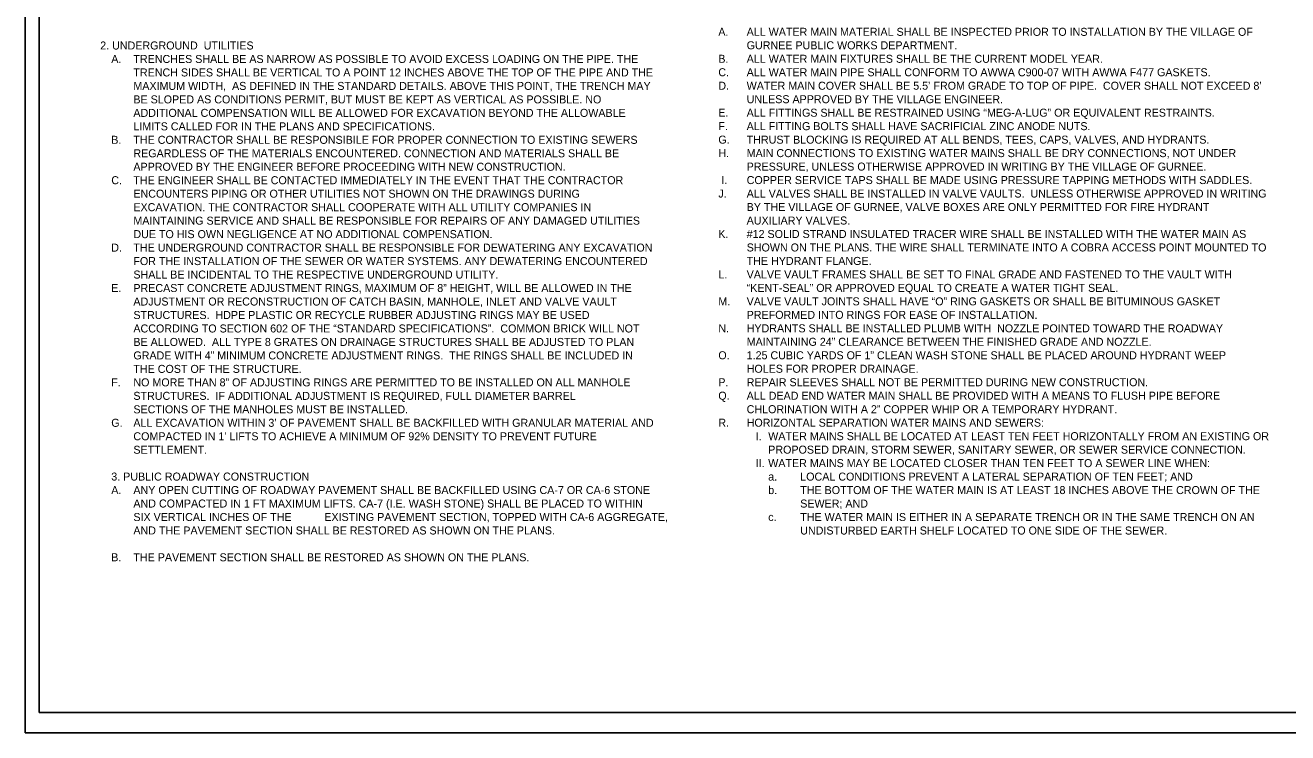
# Model space of a CAD drawing. Extents: x 1118779 to 1130769, y 2160205 to 2168231.
# Drawn here: x 1118779 to 1122263, y 2164290 to 2166243 of the extents above; entities that cross this region are included whole.
import ezdxf

# ---------------------------------------------------------------- set-up
doc = ezdxf.new("R2010")
doc.units = 0
doc.layers.add('Default', color=7, linetype='Continuous')
doc.layers.add('NOTES', color=7, linetype='Continuous')

msp = doc.modelspace()

# ---------------------------------------------------------------- linework, layer by layer
at = {"layer": 'Default'}
for q in [(1118816.8, 2168196.6), (1118816.8, 2168196.6), (1124078.4, 2164346.3), (1124078.4, 2164346.3)]:
    msp.add_line((1118816.8, 2164346.3), q, dxfattribs=at)
msp.add_lwpolyline([(1118778.6, 2168231), (1124559, 2168231), (1124559, 2164290), (1118778.6, 2164290)], close=True, dxfattribs=at)

# ---------------------------------------------------------------- texts
at = {"layer": 'NOTES'}
for s, height, p in [('A.', 22.09, (1120691.3, 2166213.7)), ('ALL WATER MAIN MATERIAL SHALL BE INSPECTED PRIOR TO INSTALLATION BY THE VILLAGE OF ', 22.09, (1120769.5, 2166213.7)), ('2. UNDERGROUND  UTILITIES ', 22.084, (1118985.5, 2166176)), ('GURNEE PUBLIC WORKS DEPARTMENT.', 22.09, (1120769.5, 2166176.5)), ('A. ', 22.08, (1119016, 2166138.8)), ('TRENCHES SHALL BE AS NARROW AS POSSIBLE TO AVOID EXCESS LOADING ON THE PIPE. THE ', 22.084, (1119077, 2166138.8)), ('B.', 22.09, (1120691.3, 2166139.3)), ('ALL WATER MAIN FIXTURES SHALL BE THE CURRENT MODEL YEAR.', 22.09, (1120769.5, 2166139.3)), ('TRENCH SIDES SHALL BE VERTICAL TO A POINT 12 INCHES ABOVE THE TOP OF THE PIPE AND THE ', 22.084, (1119077, 2166101.6)), ('C.', 22.09, (1120691.3, 2166102.1)), ('ALL WATER MAIN PIPE SHALL CONFORM TO AWWA C900-07 WITH AWWA F477 GASKETS. ', 22.09, (1120769.5, 2166102.1)), ('MAXIMUM WIDTH,  AS DEFINED IN THE STANDARD DETAILS. ABOVE THIS POINT, THE TRENCH MAY ', 22.084, (1119077, 2166064.4)), ('D.', 22.09, (1120691.3, 2166064.9)), ('WATER MAIN COVER SHALL BE 5.5’ FROM GRADE TO TOP OF PIPE.  COVER SHALL NOT EXCEED 8’ ', 22.09, (1120769.5, 2166064.9)), ('BE SLOPED AS CONDITIONS PERMIT, BUT MUST BE KEPT AS VERTICAL AS POSSIBLE. NO ', 22.084, (1119077, 2166027.2)), ('UNLESS APPROVED BY THE VILLAGE ENGINEER. ', 22.09, (1120769.5, 2166027.7)), ('ADDITIONAL COMPENSATION WILL BE ALLOWED FOR EXCAVATION BEYOND THE ALLOWABLE ', 22.084, (1119077, 2165990)), ('E.', 22.09, (1120691.3, 2165990.5)), ('ALL FITTINGS SHALL BE RESTRAINED USING “MEG-A-LUG” OR EQUIVALENT RESTRAINTS. ', 22.09, (1120769.5, 2165990.5)), ('LIMITS CALLED FOR IN THE PLANS AND SPECIFICATIONS.', 22.084, (1119077, 2165952.8)), ('F.', 22.09, (1120691.3, 2165953.3)), ('ALL FITTING BOLTS SHALL HAVE SACRIFICIAL ZINC ANODE NUTS.', 22.09, (1120769.5, 2165953.3)), ('B.', 22.08, (1119016, 2165915.6)), ('THE CONTRACTOR SHALL BE RESPONSIBILE FOR PROPER CONNECTION TO EXISTING SEWERS ', 22.084, (1119077, 2165915.6)), ('G.', 22.09, (1120691.3, 2165916.1)), ('THRUST BLOCKING IS REQUIRED AT ALL BENDS, TEES, CAPS, VALVES, AND HYDRANTS. ', 22.09, (1120769.5, 2165916.1)), ('REGARDLESS OF THE MATERIALS ENCOUNTERED. CONNECTION AND MATERIALS SHALL BE ', 22.084, (1119077, 2165878.4)), ('H.', 22.09, (1120691.3, 2165878.9)), ('MAIN CONNECTIONS TO EXISTING WATER MAINS SHALL BE DRY CONNECTIONS, NOT UNDER ', 22.09, (1120769.5, 2165878.9)), ('APPROVED BY THE ENGINEER BEFORE PROCEEDING WITH NEW CONSTRUCTION.', 22.084, (1119077, 2165841.3)), ('PRESSURE, UNLESS OTHERWISE APPROVED IN WRITING BY THE VILLAGE OF GURNEE. ', 22.09, (1120769.5, 2165841.7)), ('C.', 22.08, (1119016, 2165804.1)), ('THE ENGINEER SHALL BE CONTACTED IMMEDIATELY IN THE EVENT THAT THE CONTRACTOR ', 22.084, (1119077, 2165804.1)), (' I.', 22.09, (1120691.3, 2165804.5)), ('COPPER SERVICE TAPS SHALL BE MADE USING PRESSURE TAPPING METHODS WITH SADDLES. ', 22.09, (1120769.5, 2165804.5)), ('ENCOUNTERS PIPING OR OTHER UTILITIES NOT SHOWN ON THE DRAWINGS DURING ', 22.084, (1119077, 2165766.9)), ('J.', 22.09, (1120691.3, 2165767.3)), ('ALL VALVES SHALL BE INSTALLED IN VALVE VAULTS.  UNLESS OTHERWISE APPROVED IN WRITING ', 22.09, (1120769.5, 2165767.3)), ('EXCAVATION. THE CONTRACTOR SHALL COOPERATE WITH ALL UTILITY COMPANIES IN ', 22.084, (1119077, 2165729.7)), ('BY THE VILLAGE OF GURNEE, VALVE BOXES ARE ONLY PERMITTED FOR FIRE HYDRANT ', 22.09, (1120769.5, 2165730.1)), ('MAINTAINING SERVICE AND SHALL BE RESPONSIBLE FOR REPAIRS OF ANY DAMAGED UTILITIES ', 22.084, (1119077, 2165692.5)), ('AUXILIARY VALVES. ', 22.09, (1120769.5, 2165692.9)), ('DUE TO HIS OWN NEGLIGENCE AT NO ADDITIONAL COMPENSATION.', 22.084, (1119077, 2165655.3)), ('K.', 22.09, (1120691.3, 2165655.7)), ('#12 SOLID STRAND INSULATED TRACER WIRE SHALL BE INSTALLED WITH THE WATER MAIN AS ', 22.09, (1120769.5, 2165655.7)), ('D. ', 22.08, (1119016, 2165618.1)), ('THE UNDERGROUND CONTRACTOR SHALL BE RESPONSIBLE FOR DEWATERING ANY EXCAVATION ', 22.084, (1119077, 2165618.1)), ('SHOWN ON THE PLANS. THE WIRE SHALL TERMINATE INTO A COBRA ACCESS POINT MOUNTED TO ', 22.09, (1120769.5, 2165618.5)), ('FOR THE INSTALLATION OF THE SEWER OR WATER SYSTEMS. ANY DEWATERING ENCOUNTERED ', 22.084, (1119077, 2165580.9)), ('THE HYDRANT FLANGE.', 22.09, (1120769.5, 2165581.3)), ('SHALL BE INCIDENTAL TO THE RESPECTIVE UNDERGROUND UTILITY.', 22.084, (1119077, 2165543.7)), ('L.', 22.09, (1120691.3, 2165544.1)), ('VALVE VAULT FRAMES SHALL BE SET TO FINAL GRADE AND FASTENED TO THE VAULT WITH ', 22.09, (1120769.5, 2165544.1)), ('“KENT-SEAL” OR APPROVED EQUAL TO CREATE A WATER TIGHT SEAL. ', 22.09, (1120769.5, 2165506.9)), ('E.', 22.08, (1119016, 2165506.5)), ('PRECAST CONCRETE ADJUSTMENT RINGS, MAXIMUM OF 8” HEIGHT, WILL BE ALLOWED IN THE ', 22.09, (1119077, 2165506.5)), ('ADJUSTMENT OR RECONSTRUCTION OF CATCH BASIN, MANHOLE, INLET AND VALVE VAULT ', 22.09, (1119077, 2165469.3)), ('M.', 22.09, (1120691.3, 2165469.7)), ('VALVE VAULT JOINTS SHALL HAVE “O” RING GASKETS OR SHALL BE BITUMINOUS GASKET ', 22.09, (1120769.5, 2165469.7)), ('STRUCTURES.  HDPE PLASTIC OR RECYCLE RUBBER ADJUSTING RINGS MAY BE USED ', 22.09, (1119077, 2165432.1)), ('PREFORMED INTO RINGS FOR EASE OF INSTALLATION. ', 22.09, (1120769.5, 2165432.5)), ('ACCORDING TO SECTION 602 OF THE “STANDARD SPECIFICATIONS”.  COMMON BRICK WILL NOT ', 22.09, (1119077, 2165394.9)), ('N.', 22.09, (1120691.3, 2165395.3)), ('HYDRANTS SHALL BE INSTALLED PLUMB WITH  NOZZLE POINTED TOWARD THE ROADWAY ', 22.09, (1120769.5, 2165395.3)), ('BE ALLOWED.  ALL TYPE 8 GRATES ON DRAINAGE STRUCTURES SHALL BE ADJUSTED TO PLAN ', 22.09, (1119077, 2165357.7)), ('MAINTAINING 24” CLEARANCE BETWEEN THE FINISHED GRADE AND NOZZLE. ', 22.09, (1120769.5, 2165358.1)), ('GRADE WITH 4” MINIMUM CONCRETE ADJUSTMENT RINGS.  THE RINGS SHALL BE INCLUDED IN ', 22.09, (1119077, 2165320.5)), ('O.', 22.09, (1120691.3, 2165320.9)), ('1.25 CUBIC YARDS OF 1” CLEAN WASH STONE SHALL BE PLACED AROUND HYDRANT WEEP ', 22.09, (1120769.5, 2165320.9)), ('THE COST OF THE STRUCTURE.', 22.09, (1119077, 2165283.3)), ('HOLES FOR PROPER DRAINAGE. ', 22.09, (1120769.5, 2165283.7)), ('F.', 22.08, (1119016, 2165246.1)), ('NO MORE THAN 8” OF ADJUSTING RINGS ARE PERMITTED TO BE INSTALLED ON ALL MANHOLE ', 22.084, (1119077, 2165246.1)), ('P.', 22.09, (1120691.3, 2165246.5)), ('REPAIR SLEEVES SHALL NOT BE PERMITTED DURING NEW CONSTRUCTION.', 22.09, (1120769.5, 2165246.5)), ('STRUCTURES.  IF ADDITIONAL ADJUSTMENT IS REQUIRED, FULL DIAMETER BARREL ', 22.084, (1119077, 2165208.9)), ('Q.', 22.09, (1120691.3, 2165209.3)), ('ALL DEAD END WATER MAIN SHALL BE PROVIDED WITH A MEANS TO FLUSH PIPE BEFORE ', 22.09, (1120769.5, 2165209.3)), ('SECTIONS OF THE MANHOLES MUST BE INSTALLED. ', 22.084, (1119077, 2165171.7)), ('CHLORINATION WITH A 2” COPPER WHIP OR A TEMPORARY HYDRANT. ', 22.09, (1120769.5, 2165172)), ('G.', 22.09, (1119016, 2165134.5)), ('ALL EXCAVATION WITHIN 3’ OF PAVEMENT SHALL BE BACKFILLED WITH GRANULAR MATERIAL AND        ', 22.084, (1119077, 2165134.5)), ('R.', 22.09, (1120691.3, 2165134.8)), ('HORIZONTAL SEPARATION WATER MAINS AND SEWERS:', 22.09, (1120769.5, 2165134.8)), ("COMPACTED IN 1' LIFTS TO ACHIEVE A MINIMUM OF 92% DENSITY TO PREVENT FUTURE         ", 22.084, (1119077, 2165097.3)), ('   I.', 22.09, (1120769.5, 2165097.6)), ('WATER MAINS SHALL BE LOCATED AT LEAST TEN FEET HORIZONTALLY FROM AN EXISTING OR ', 22.09, (1120829, 2165097.6)), ('SETTLEMENT.', 22.084, (1119077, 2165060.1)), ('PROPOSED DRAIN, STORM SEWER, SANITARY SEWER, OR SEWER SERVICE CONNECTION.', 22.09, (1120829, 2165060.4)), ('   II.', 22.09, (1120769.5, 2165023.2)), ('WATER MAINS MAY BE LOCATED CLOSER THAN TEN FEET TO A SEWER LINE WHEN:', 22.09, (1120829, 2165023.2)), ('3. PUBLIC ROADWAY CONSTRUCTION', 22.084, (1119016, 2164986.1)), ('LOCAL CONDITIONS PREVENT A LATERAL SEPARATION OF TEN FEET; AND', 22.09, (1120917.3, 2164986)), ('a. ', 22.09, (1120829, 2164986)), ('b.', 22.09, (1120829, 2164948.8)), ('A.', 22.08, (1119016, 2164948.9)), ('ANY OPEN CUTTING OF ROADWAY PAVEMENT SHALL BE BACKFILLED USING CA-7 OR CA-6 STONE', 22.084, (1119077, 2164948.9)), ('THE BOTTOM OF THE WATER MAIN IS AT LEAST 18 INCHES ABOVE THE CROWN OF THE ', 22.09, (1120917.3, 2164948.8)), ('AND COMPACTED IN 1 FT MAXIMUM LIFTS. CA-7 (I.E. WASH STONE) SHALL BE PLACED TO WITHIN ', 22.084, (1119077, 2164911.7)), ('SEWER; AND', 22.09, (1120917.3, 2164911.6)), ('SIX VERTICAL INCHES OF THE', 22.084, (1119077, 2164874.5)), ('EXISTING PAVEMENT SECTION, TOPPED WITH CA-6 AGGREGATE, ', 22.084, (1119603.9, 2164874.5)), ('c.', 22.09, (1120829, 2164874.4)), ('THE WATER MAIN IS EITHER IN A SEPARATE TRENCH OR IN THE SAME TRENCH ON AN ', 22.09, (1120917.3, 2164874.4)), ('AND THE PAVEMENT SECTION SHALL BE RESTORED AS SHOWN ON THE PLANS. ', 22.084, (1119077, 2164837.3)), ('UNDISTURBED EARTH SHELF LOCATED TO ONE SIDE OF THE SEWER.', 22.09, (1120917.3, 2164837.2)), ('B.', 22.08, (1119016, 2164763.3)), ('THE PAVEMENT SECTION SHALL BE RESTORED AS SHOWN ON THE PLANS. ', 22.084, (1119077, 2164763.3))]:
    msp.add_text(s, height=height, dxfattribs=at).set_placement(p)

doc.saveas('drawing.dxf')
